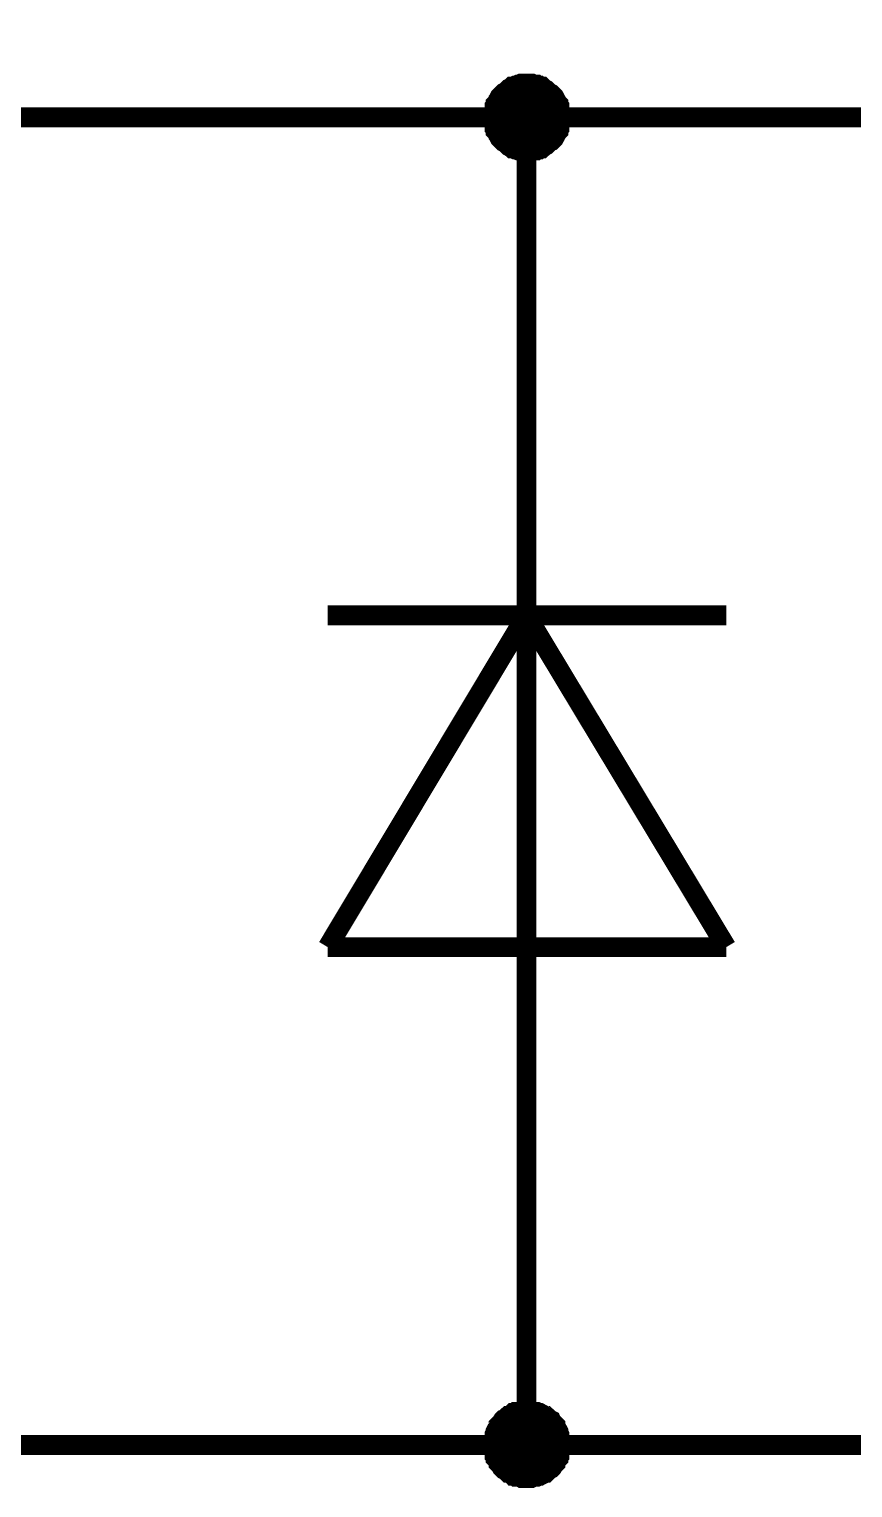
# Model space of a CAD drawing. Extents: x 260 to 1101, y 70 to 664.
# Drawn here: x 444.14 to 456.56, y 178.64 to 200.62 of the extents above; entities that cross this region are included whole.
import ezdxf

# ---------------------------------------------------------------- set-up
doc = ezdxf.new("R2010")
doc.units = 0
doc.header["$MEASUREMENT"] = 0
doc.layers.add('Sheet', color=255, linetype='CONTINUOUS')

msp = doc.modelspace()

# ---------------------------------------------------------------- linework, layer by layer
at = {"layer": 'Sheet'}
for points, const_width in [([(414.157, 211.794), (421.657, 211.794), (421.657, 199.29), (451.642, 199.29), (451.642, 196.789)], 0.3), ([(451.145, 199.29), (451.145, 199.321), (451.145, 199.336), (451.145, 199.367), (451.161, 199.398), (451.161, 199.414), (451.161, 199.445), (451.176, 199.46), (451.176, 199.492), (451.192, 199.507), (451.207, 199.538), (451.223, 199.554), (451.223, 199.569), (451.238, 199.6), (451.254, 199.616), (451.269, 199.631), (451.285, 199.647), (451.301, 199.662), (451.332, 199.678), (451.347, 199.693), (451.363, 199.709), (451.378, 199.725), (451.409, 199.74), (451.425, 199.756), (451.44, 199.756), (451.471, 199.771), (451.487, 199.771), (451.518, 199.787), (451.533, 199.787), (451.564, 199.802), (451.596, 199.802), (451.611, 199.802), (451.642, 199.802)], 0.3), ([(451.145, 199.29), (451.145, 199.321), (451.145, 199.336), (451.145, 199.367), (451.161, 199.398), (451.161, 199.414), (451.161, 199.445), (451.176, 199.46), (451.176, 199.492), (451.192, 199.507), (451.207, 199.538), (451.223, 199.554), (451.223, 199.569), (451.238, 199.6), (451.254, 199.616), (451.269, 199.631), (451.285, 199.647), (451.301, 199.662), (451.332, 199.678), (451.347, 199.693), (451.363, 199.709), (451.378, 199.725), (451.409, 199.74), (451.425, 199.756), (451.44, 199.756), (451.471, 199.771), (451.487, 199.771), (451.518, 199.787), (451.533, 199.787), (451.564, 199.802), (451.596, 199.802), (451.611, 199.802), (451.642, 199.802)], 0.3), ([(451.145, 199.29), (451.145, 199.321), (451.145, 199.336), (451.145, 199.367), (451.161, 199.398), (451.161, 199.414), (451.161, 199.445), (451.176, 199.46), (451.176, 199.492), (451.192, 199.507), (451.207, 199.538), (451.223, 199.554), (451.223, 199.569), (451.238, 199.6), (451.254, 199.616), (451.269, 199.631), (451.285, 199.647), (451.301, 199.662), (451.332, 199.678), (451.347, 199.693), (451.363, 199.709), (451.378, 199.725), (451.409, 199.74), (451.425, 199.756), (451.44, 199.756), (451.471, 199.771), (451.487, 199.771), (451.518, 199.787), (451.533, 199.787), (451.564, 199.802), (451.596, 199.802), (451.611, 199.802), (451.642, 199.802)], 0.3), ([(451.145, 199.29), (451.145, 199.321), (451.145, 199.336), (451.145, 199.367), (451.161, 199.398), (451.161, 199.414), (451.161, 199.445), (451.176, 199.46), (451.176, 199.492), (451.192, 199.507), (451.207, 199.538), (451.223, 199.554), (451.223, 199.569), (451.238, 199.6), (451.254, 199.616), (451.269, 199.631), (451.285, 199.647), (451.301, 199.662), (451.332, 199.678), (451.347, 199.693), (451.363, 199.709), (451.378, 199.725), (451.409, 199.74), (451.425, 199.756), (451.44, 199.756), (451.471, 199.771), (451.487, 199.771), (451.518, 199.787), (451.533, 199.787), (451.564, 199.802), (451.596, 199.802), (451.611, 199.802), (451.642, 199.802)], 0.3), ([(451.145, 199.29), (451.145, 199.321), (451.145, 199.336), (451.145, 199.367), (451.161, 199.398), (451.161, 199.414), (451.161, 199.445), (451.176, 199.46), (451.176, 199.492), (451.192, 199.507), (451.207, 199.538), (451.223, 199.554), (451.223, 199.569), (451.238, 199.6), (451.254, 199.616), (451.269, 199.631), (451.285, 199.647), (451.301, 199.662), (451.332, 199.678), (451.347, 199.693), (451.363, 199.709), (451.378, 199.725), (451.409, 199.74), (451.425, 199.756), (451.44, 199.756), (451.471, 199.771), (451.487, 199.771), (451.518, 199.787), (451.533, 199.787), (451.564, 199.802), (451.596, 199.802), (451.611, 199.802), (451.642, 199.802)], 0.0991), ([(451.145, 199.29), (451.145, 199.321), (451.145, 199.336), (451.145, 199.367), (451.161, 199.398), (451.161, 199.414), (451.161, 199.445), (451.176, 199.46), (451.176, 199.492), (451.192, 199.507), (451.207, 199.538), (451.223, 199.554), (451.223, 199.569), (451.238, 199.6), (451.254, 199.616), (451.269, 199.631), (451.285, 199.647), (451.301, 199.662), (451.332, 199.678), (451.347, 199.693), (451.363, 199.709), (451.378, 199.725), (451.409, 199.74), (451.425, 199.756), (451.44, 199.756), (451.471, 199.771), (451.487, 199.771), (451.518, 199.787), (451.533, 199.787), (451.564, 199.802), (451.596, 199.802), (451.611, 199.802), (451.642, 199.802)], 0.0991), ([(451.145, 199.29), (451.145, 199.321), (451.145, 199.336), (451.145, 199.367), (451.161, 199.398), (451.161, 199.414), (451.161, 199.445), (451.176, 199.46), (451.176, 199.492), (451.192, 199.507), (451.207, 199.538), (451.223, 199.554), (451.223, 199.569), (451.238, 199.6), (451.254, 199.616), (451.269, 199.631), (451.285, 199.647), (451.301, 199.662), (451.332, 199.678), (451.347, 199.693), (451.363, 199.709), (451.378, 199.725), (451.409, 199.74), (451.425, 199.756), (451.44, 199.756), (451.471, 199.771), (451.487, 199.771), (451.518, 199.787), (451.533, 199.787), (451.564, 199.802), (451.596, 199.802), (451.611, 199.802), (451.642, 199.802)], 0.0991), ([(451.145, 199.29), (451.145, 199.321), (451.145, 199.336), (451.145, 199.367), (451.161, 199.398), (451.161, 199.414), (451.161, 199.445), (451.176, 199.46), (451.176, 199.492), (451.192, 199.507), (451.207, 199.538), (451.223, 199.554), (451.223, 199.569), (451.238, 199.6), (451.254, 199.616), (451.269, 199.631), (451.285, 199.647), (451.301, 199.662), (451.332, 199.678), (451.347, 199.693), (451.363, 199.709), (451.378, 199.725), (451.409, 199.74), (451.425, 199.756), (451.44, 199.756), (451.471, 199.771), (451.487, 199.771), (451.518, 199.787), (451.533, 199.787), (451.564, 199.802), (451.596, 199.802), (451.611, 199.802), (451.642, 199.802)], 0.0991), ([(451.642, 199.802), (451.642, 199.802)], 0.3), ([(451.642, 199.802), (451.673, 199.802), (451.704, 199.802), (451.72, 199.802), (451.751, 199.787), (451.782, 199.787), (451.797, 199.771), (451.828, 199.771), (451.844, 199.756), (451.875, 199.756), (451.891, 199.74), (451.906, 199.725), (451.937, 199.709), (451.953, 199.693), (451.968, 199.678), (451.984, 199.662), (452.015, 199.647), (452.03, 199.631), (452.046, 199.616), (452.061, 199.6), (452.077, 199.569), (452.077, 199.554), (452.092, 199.538), (452.108, 199.507), (452.124, 199.492), (452.124, 199.46), (452.139, 199.445), (452.139, 199.414), (452.139, 199.398), (452.155, 199.367), (452.155, 199.336), (452.155, 199.321), (452.155, 199.29)], 0.3), ([(451.642, 199.802), (451.642, 199.802)], 0.3), ([(451.642, 199.802), (451.673, 199.802), (451.704, 199.802), (451.72, 199.802), (451.751, 199.787), (451.782, 199.787), (451.797, 199.771), (451.828, 199.771), (451.844, 199.756), (451.875, 199.756), (451.891, 199.74), (451.906, 199.725), (451.937, 199.709), (451.953, 199.693), (451.968, 199.678), (451.984, 199.662), (452.015, 199.647), (452.03, 199.631), (452.046, 199.616), (452.061, 199.6), (452.077, 199.569), (452.077, 199.554), (452.092, 199.538), (452.108, 199.507), (452.124, 199.492), (452.124, 199.46), (452.139, 199.445), (452.139, 199.414), (452.139, 199.398), (452.155, 199.367), (452.155, 199.336), (452.155, 199.321), (452.155, 199.29)], 0.3), ([(451.642, 199.802), (451.642, 199.802)], 0.3), ([(451.642, 199.802), (451.673, 199.802), (451.704, 199.802), (451.72, 199.802), (451.751, 199.787), (451.782, 199.787), (451.797, 199.771), (451.828, 199.771), (451.844, 199.756), (451.875, 199.756), (451.891, 199.74), (451.906, 199.725), (451.937, 199.709), (451.953, 199.693), (451.968, 199.678), (451.984, 199.662), (452.015, 199.647), (452.03, 199.631), (452.046, 199.616), (452.061, 199.6), (452.077, 199.569), (452.077, 199.554), (452.092, 199.538), (452.108, 199.507), (452.124, 199.492), (452.124, 199.46), (452.139, 199.445), (452.139, 199.414), (452.139, 199.398), (452.155, 199.367), (452.155, 199.336), (452.155, 199.321), (452.155, 199.29)], 0.3), ([(451.642, 199.802), (451.642, 199.802)], 0.3), ([(451.642, 199.802), (451.673, 199.802), (451.704, 199.802), (451.72, 199.802), (451.751, 199.787), (451.782, 199.787), (451.797, 199.771), (451.828, 199.771), (451.844, 199.756), (451.875, 199.756), (451.891, 199.74), (451.906, 199.725), (451.937, 199.709), (451.953, 199.693), (451.968, 199.678), (451.984, 199.662), (452.015, 199.647), (452.03, 199.631), (452.046, 199.616), (452.061, 199.6), (452.077, 199.569), (452.077, 199.554), (452.092, 199.538), (452.108, 199.507), (452.124, 199.492), (452.124, 199.46), (452.139, 199.445), (452.139, 199.414), (452.139, 199.398), (452.155, 199.367), (452.155, 199.336), (452.155, 199.321), (452.155, 199.29)], 0.3), ([(451.642, 199.802), (451.642, 199.802)], 0.0991), ([(451.642, 199.802), (451.673, 199.802), (451.704, 199.802), (451.72, 199.802), (451.751, 199.787), (451.782, 199.787), (451.797, 199.771), (451.828, 199.771), (451.844, 199.756), (451.875, 199.756), (451.891, 199.74), (451.906, 199.725), (451.937, 199.709), (451.953, 199.693), (451.968, 199.678), (451.984, 199.662), (452.015, 199.647), (452.03, 199.631), (452.046, 199.616), (452.061, 199.6), (452.077, 199.569), (452.077, 199.554), (452.092, 199.538), (452.108, 199.507), (452.124, 199.492), (452.124, 199.46), (452.139, 199.445), (452.139, 199.414), (452.139, 199.398), (452.155, 199.367), (452.155, 199.336), (452.155, 199.321), (452.155, 199.29)], 0.0991), ([(451.642, 199.802), (451.642, 199.802)], 0.0991), ([(451.642, 199.802), (451.673, 199.802), (451.704, 199.802), (451.72, 199.802), (451.751, 199.787), (451.782, 199.787), (451.797, 199.771), (451.828, 199.771), (451.844, 199.756), (451.875, 199.756), (451.891, 199.74), (451.906, 199.725), (451.937, 199.709), (451.953, 199.693), (451.968, 199.678), (451.984, 199.662), (452.015, 199.647), (452.03, 199.631), (452.046, 199.616), (452.061, 199.6), (452.077, 199.569), (452.077, 199.554), (452.092, 199.538), (452.108, 199.507), (452.124, 199.492), (452.124, 199.46), (452.139, 199.445), (452.139, 199.414), (452.139, 199.398), (452.155, 199.367), (452.155, 199.336), (452.155, 199.321), (452.155, 199.29)], 0.0991), ([(451.642, 199.802), (451.642, 199.802)], 0.0991), ([(451.642, 199.802), (451.673, 199.802), (451.704, 199.802), (451.72, 199.802), (451.751, 199.787), (451.782, 199.787), (451.797, 199.771), (451.828, 199.771), (451.844, 199.756), (451.875, 199.756), (451.891, 199.74), (451.906, 199.725), (451.937, 199.709), (451.953, 199.693), (451.968, 199.678), (451.984, 199.662), (452.015, 199.647), (452.03, 199.631), (452.046, 199.616), (452.061, 199.6), (452.077, 199.569), (452.077, 199.554), (452.092, 199.538), (452.108, 199.507), (452.124, 199.492), (452.124, 199.46), (452.139, 199.445), (452.139, 199.414), (452.139, 199.398), (452.155, 199.367), (452.155, 199.336), (452.155, 199.321), (452.155, 199.29)], 0.0991), ([(451.642, 199.802), (451.642, 199.802)], 0.0991), ([(451.642, 199.802), (451.673, 199.802), (451.704, 199.802), (451.72, 199.802), (451.751, 199.787), (451.782, 199.787), (451.797, 199.771), (451.828, 199.771), (451.844, 199.756), (451.875, 199.756), (451.891, 199.74), (451.906, 199.725), (451.937, 199.709), (451.953, 199.693), (451.968, 199.678), (451.984, 199.662), (452.015, 199.647), (452.03, 199.631), (452.046, 199.616), (452.061, 199.6), (452.077, 199.569), (452.077, 199.554), (452.092, 199.538), (452.108, 199.507), (452.124, 199.492), (452.124, 199.46), (452.139, 199.445), (452.139, 199.414), (452.139, 199.398), (452.155, 199.367), (452.155, 199.336), (452.155, 199.321), (452.155, 199.29)], 0.0991), ([(451.642, 198.777), (451.611, 198.777), (451.596, 198.777), (451.564, 198.777), (451.533, 198.793), (451.518, 198.793), (451.487, 198.808), (451.471, 198.808), (451.44, 198.824), (451.425, 198.824), (451.409, 198.839), (451.378, 198.855), (451.363, 198.87), (451.347, 198.886), (451.332, 198.901), (451.301, 198.917), (451.285, 198.932), (451.269, 198.948), (451.254, 198.963), (451.238, 198.979), (451.223, 199.01), (451.223, 199.026), (451.207, 199.041), (451.192, 199.072), (451.176, 199.088), (451.176, 199.119), (451.161, 199.134), (451.161, 199.165), (451.161, 199.181), (451.145, 199.212), (451.145, 199.243), (451.145, 199.259), (451.145, 199.29)], 0.3), ([(451.145, 199.29), (451.145, 199.29)], 0.3), ([(451.642, 198.777), (451.611, 198.777), (451.596, 198.777), (451.564, 198.777), (451.533, 198.793), (451.518, 198.793), (451.487, 198.808), (451.471, 198.808), (451.44, 198.824), (451.425, 198.824), (451.409, 198.839), (451.378, 198.855), (451.363, 198.87), (451.347, 198.886), (451.332, 198.901), (451.301, 198.917), (451.285, 198.932), (451.269, 198.948), (451.254, 198.963), (451.238, 198.979), (451.223, 199.01), (451.223, 199.026), (451.207, 199.041), (451.192, 199.072), (451.176, 199.088), (451.176, 199.119), (451.161, 199.134), (451.161, 199.165), (451.161, 199.181), (451.145, 199.212), (451.145, 199.243), (451.145, 199.259), (451.145, 199.29)], 0.3), ([(451.145, 199.29), (451.145, 199.29)], 0.3), ([(451.642, 198.777), (451.611, 198.777), (451.596, 198.777), (451.564, 198.777), (451.533, 198.793), (451.518, 198.793), (451.487, 198.808), (451.471, 198.808), (451.44, 198.824), (451.425, 198.824), (451.409, 198.839), (451.378, 198.855), (451.363, 198.87), (451.347, 198.886), (451.332, 198.901), (451.301, 198.917), (451.285, 198.932), (451.269, 198.948), (451.254, 198.963), (451.238, 198.979), (451.223, 199.01), (451.223, 199.026), (451.207, 199.041), (451.192, 199.072), (451.176, 199.088), (451.176, 199.119), (451.161, 199.134), (451.161, 199.165), (451.161, 199.181), (451.145, 199.212), (451.145, 199.243), (451.145, 199.259), (451.145, 199.29)], 0.3), ([(451.145, 199.29), (451.145, 199.29)], 0.3), ([(451.642, 198.777), (451.611, 198.777), (451.596, 198.777), (451.564, 198.777), (451.533, 198.793), (451.518, 198.793), (451.487, 198.808), (451.471, 198.808), (451.44, 198.824), (451.425, 198.824), (451.409, 198.839), (451.378, 198.855), (451.363, 198.87), (451.347, 198.886), (451.332, 198.901), (451.301, 198.917), (451.285, 198.932), (451.269, 198.948), (451.254, 198.963), (451.238, 198.979), (451.223, 199.01), (451.223, 199.026), (451.207, 199.041), (451.192, 199.072), (451.176, 199.088), (451.176, 199.119), (451.161, 199.134), (451.161, 199.165), (451.161, 199.181), (451.145, 199.212), (451.145, 199.243), (451.145, 199.259), (451.145, 199.29)], 0.3), ([(451.145, 199.29), (451.145, 199.29)], 0.3), ([(452.155, 199.29), (452.155, 199.259), (452.155, 199.243), (452.155, 199.212), (452.139, 199.181), (452.139, 199.165), (452.139, 199.134), (452.124, 199.119), (452.124, 199.088), (452.108, 199.072), (452.092, 199.041), (452.077, 199.026), (452.077, 199.01), (452.061, 198.979), (452.046, 198.963), (452.03, 198.948), (452.015, 198.932), (451.984, 198.917), (451.968, 198.901), (451.953, 198.886), (451.937, 198.87), (451.906, 198.855), (451.891, 198.839), (451.875, 198.824), (451.844, 198.824), (451.828, 198.808), (451.797, 198.808), (451.782, 198.793), (451.751, 198.793), (451.72, 198.777), (451.704, 198.777), (451.673, 198.777), (451.642, 198.777)], 0.3), ([(451.642, 199.29), (484.142, 199.29), (484.142, 191.787)], 0.3), ([(452.155, 199.29), (452.155, 199.259), (452.155, 199.243), (452.155, 199.212), (452.139, 199.181), (452.139, 199.165), (452.139, 199.134), (452.124, 199.119), (452.124, 199.088), (452.108, 199.072), (452.092, 199.041), (452.077, 199.026), (452.077, 199.01), (452.061, 198.979), (452.046, 198.963), (452.03, 198.948), (452.015, 198.932), (451.984, 198.917), (451.968, 198.901), (451.953, 198.886), (451.937, 198.87), (451.906, 198.855), (451.891, 198.839), (451.875, 198.824), (451.844, 198.824), (451.828, 198.808), (451.797, 198.808), (451.782, 198.793), (451.751, 198.793), (451.72, 198.777), (451.704, 198.777), (451.673, 198.777), (451.642, 198.777)], 0.3), ([(452.155, 199.29), (452.155, 199.259), (452.155, 199.243), (452.155, 199.212), (452.139, 199.181), (452.139, 199.165), (452.139, 199.134), (452.124, 199.119), (452.124, 199.088), (452.108, 199.072), (452.092, 199.041), (452.077, 199.026), (452.077, 199.01), (452.061, 198.979), (452.046, 198.963), (452.03, 198.948), (452.015, 198.932), (451.984, 198.917), (451.968, 198.901), (451.953, 198.886), (451.937, 198.87), (451.906, 198.855), (451.891, 198.839), (451.875, 198.824), (451.844, 198.824), (451.828, 198.808), (451.797, 198.808), (451.782, 198.793), (451.751, 198.793), (451.72, 198.777), (451.704, 198.777), (451.673, 198.777), (451.642, 198.777)], 0.3), ([(452.155, 199.29), (452.155, 199.259), (452.155, 199.243), (452.155, 199.212), (452.139, 199.181), (452.139, 199.165), (452.139, 199.134), (452.124, 199.119), (452.124, 199.088), (452.108, 199.072), (452.092, 199.041), (452.077, 199.026), (452.077, 199.01), (452.061, 198.979), (452.046, 198.963), (452.03, 198.948), (452.015, 198.932), (451.984, 198.917), (451.968, 198.901), (451.953, 198.886), (451.937, 198.87), (451.906, 198.855), (451.891, 198.839), (451.875, 198.824), (451.844, 198.824), (451.828, 198.808), (451.797, 198.808), (451.782, 198.793), (451.751, 198.793), (451.72, 198.777), (451.704, 198.777), (451.673, 198.777), (451.642, 198.777)], 0.3), ([(452.155, 199.29), (452.155, 199.29), (452.155, 199.29), (452.155, 199.29), (452.155, 199.29), (452.155, 199.29), (452.155, 199.29), (452.155, 199.29), (452.155, 199.29), (452.155, 199.29), (452.155, 199.29), (452.155, 199.29), (452.155, 199.29), (452.155, 199.29), (452.155, 199.29), (452.155, 199.29), (452.155, 199.29), (452.155, 199.29), (452.155, 199.29), (452.155, 199.29), (452.155, 199.29), (452.155, 199.29), (452.155, 199.29), (452.155, 199.29), (452.155, 199.29), (452.155, 199.29), (452.155, 199.29), (452.155, 199.29), (452.155, 199.29), (452.155, 199.29), (452.155, 199.29), (452.155, 199.29), (452.155, 199.29)], 0.3), ([(452.155, 199.29), (452.155, 199.29)], 0.3), ([(452.155, 199.29), (452.155, 199.29), (452.155, 199.29), (452.155, 199.29), (452.155, 199.29), (452.155, 199.29), (452.155, 199.29), (452.155, 199.29), (452.155, 199.29), (452.155, 199.29), (452.155, 199.29), (452.155, 199.29), (452.155, 199.29), (452.155, 199.29), (452.155, 199.29), (452.155, 199.29), (452.155, 199.29), (452.155, 199.29), (452.155, 199.29), (452.155, 199.29), (452.155, 199.29), (452.155, 199.29), (452.155, 199.29), (452.155, 199.29), (452.155, 199.29), (452.155, 199.29), (452.155, 199.29), (452.155, 199.29), (452.155, 199.29), (452.155, 199.29), (452.155, 199.29), (452.155, 199.29), (452.155, 199.29)], 0.3), ([(452.155, 199.29), (452.155, 199.29)], 0.3), ([(452.155, 199.29), (452.155, 199.29), (452.155, 199.29), (452.155, 199.29), (452.155, 199.29), (452.155, 199.29), (452.155, 199.29), (452.155, 199.29), (452.155, 199.29), (452.155, 199.29), (452.155, 199.29), (452.155, 199.29), (452.155, 199.29), (452.155, 199.29), (452.155, 199.29), (452.155, 199.29), (452.155, 199.29), (452.155, 199.29), (452.155, 199.29), (452.155, 199.29), (452.155, 199.29), (452.155, 199.29), (452.155, 199.29), (452.155, 199.29), (452.155, 199.29), (452.155, 199.29), (452.155, 199.29), (452.155, 199.29), (452.155, 199.29), (452.155, 199.29), (452.155, 199.29), (452.155, 199.29), (452.155, 199.29)], 0.3), ([(452.155, 199.29), (452.155, 199.29)], 0.3), ([(452.155, 199.29), (452.155, 199.29), (452.155, 199.29), (452.155, 199.29), (452.155, 199.29), (452.155, 199.29), (452.155, 199.29), (452.155, 199.29), (452.155, 199.29), (452.155, 199.29), (452.155, 199.29), (452.155, 199.29), (452.155, 199.29), (452.155, 199.29), (452.155, 199.29), (452.155, 199.29), (452.155, 199.29), (452.155, 199.29), (452.155, 199.29), (452.155, 199.29), (452.155, 199.29), (452.155, 199.29), (452.155, 199.29), (452.155, 199.29), (452.155, 199.29), (452.155, 199.29), (452.155, 199.29), (452.155, 199.29), (452.155, 199.29), (452.155, 199.29), (452.155, 199.29), (452.155, 199.29), (452.155, 199.29)], 0.3), ([(452.155, 199.29), (452.155, 199.29)], 0.3), ([(451.642, 198.777), (451.611, 198.777), (451.596, 198.777), (451.564, 198.777), (451.533, 198.793), (451.518, 198.793), (451.487, 198.808), (451.471, 198.808), (451.44, 198.824), (451.425, 198.824), (451.409, 198.839), (451.378, 198.855), (451.363, 198.87), (451.347, 198.886), (451.332, 198.901), (451.301, 198.917), (451.285, 198.932), (451.269, 198.948), (451.254, 198.963), (451.238, 198.979), (451.223, 199.01), (451.223, 199.026), (451.207, 199.041), (451.192, 199.072), (451.176, 199.088), (451.176, 199.119), (451.161, 199.134), (451.161, 199.165), (451.161, 199.181), (451.145, 199.212), (451.145, 199.243), (451.145, 199.259), (451.145, 199.29)], 0.0991), ([(451.145, 199.29), (451.145, 199.29)], 0.0991), ([(451.642, 198.777), (451.611, 198.777), (451.596, 198.777), (451.564, 198.777), (451.533, 198.793), (451.518, 198.793), (451.487, 198.808), (451.471, 198.808), (451.44, 198.824), (451.425, 198.824), (451.409, 198.839), (451.378, 198.855), (451.363, 198.87), (451.347, 198.886), (451.332, 198.901), (451.301, 198.917), (451.285, 198.932), (451.269, 198.948), (451.254, 198.963), (451.238, 198.979), (451.223, 199.01), (451.223, 199.026), (451.207, 199.041), (451.192, 199.072), (451.176, 199.088), (451.176, 199.119), (451.161, 199.134), (451.161, 199.165), (451.161, 199.181), (451.145, 199.212), (451.145, 199.243), (451.145, 199.259), (451.145, 199.29)], 0.0991), ([(451.145, 199.29), (451.145, 199.29)], 0.0991), ([(451.642, 198.777), (451.611, 198.777), (451.596, 198.777), (451.564, 198.777), (451.533, 198.793), (451.518, 198.793), (451.487, 198.808), (451.471, 198.808), (451.44, 198.824), (451.425, 198.824), (451.409, 198.839), (451.378, 198.855), (451.363, 198.87), (451.347, 198.886), (451.332, 198.901), (451.301, 198.917), (451.285, 198.932), (451.269, 198.948), (451.254, 198.963), (451.238, 198.979), (451.223, 199.01), (451.223, 199.026), (451.207, 199.041), (451.192, 199.072), (451.176, 199.088), (451.176, 199.119), (451.161, 199.134), (451.161, 199.165), (451.161, 199.181), (451.145, 199.212), (451.145, 199.243), (451.145, 199.259), (451.145, 199.29)], 0.0991), ([(451.145, 199.29), (451.145, 199.29)], 0.0991), ([(451.642, 198.777), (451.611, 198.777), (451.596, 198.777), (451.564, 198.777), (451.533, 198.793), (451.518, 198.793), (451.487, 198.808), (451.471, 198.808), (451.44, 198.824), (451.425, 198.824), (451.409, 198.839), (451.378, 198.855), (451.363, 198.87), (451.347, 198.886), (451.332, 198.901), (451.301, 198.917), (451.285, 198.932), (451.269, 198.948), (451.254, 198.963), (451.238, 198.979), (451.223, 199.01), (451.223, 199.026), (451.207, 199.041), (451.192, 199.072), (451.176, 199.088), (451.176, 199.119), (451.161, 199.134), (451.161, 199.165), (451.161, 199.181), (451.145, 199.212), (451.145, 199.243), (451.145, 199.259), (451.145, 199.29)], 0.0991), ([(451.145, 199.29), (451.145, 199.29)], 0.0991), ([(452.155, 199.29), (452.155, 199.259), (452.155, 199.243), (452.155, 199.212), (452.139, 199.181), (452.139, 199.165), (452.139, 199.134), (452.124, 199.119), (452.124, 199.088), (452.108, 199.072), (452.092, 199.041), (452.077, 199.026), (452.077, 199.01), (452.061, 198.979), (452.046, 198.963), (452.03, 198.948), (452.015, 198.932), (451.984, 198.917), (451.968, 198.901), (451.953, 198.886), (451.937, 198.87), (451.906, 198.855), (451.891, 198.839), (451.875, 198.824), (451.844, 198.824), (451.828, 198.808), (451.797, 198.808), (451.782, 198.793), (451.751, 198.793), (451.72, 198.777), (451.704, 198.777), (451.673, 198.777), (451.642, 198.777)], 0.0991), ([(452.155, 199.29), (452.155, 199.259), (452.155, 199.243), (452.155, 199.212), (452.139, 199.181), (452.139, 199.165), (452.139, 199.134), (452.124, 199.119), (452.124, 199.088), (452.108, 199.072), (452.092, 199.041), (452.077, 199.026), (452.077, 199.01), (452.061, 198.979), (452.046, 198.963), (452.03, 198.948), (452.015, 198.932), (451.984, 198.917), (451.968, 198.901), (451.953, 198.886), (451.937, 198.87), (451.906, 198.855), (451.891, 198.839), (451.875, 198.824), (451.844, 198.824), (451.828, 198.808), (451.797, 198.808), (451.782, 198.793), (451.751, 198.793), (451.72, 198.777), (451.704, 198.777), (451.673, 198.777), (451.642, 198.777)], 0.0991), ([(452.155, 199.29), (452.155, 199.259), (452.155, 199.243), (452.155, 199.212), (452.139, 199.181), (452.139, 199.165), (452.139, 199.134), (452.124, 199.119), (452.124, 199.088), (452.108, 199.072), (452.092, 199.041), (452.077, 199.026), (452.077, 199.01), (452.061, 198.979), (452.046, 198.963), (452.03, 198.948), (452.015, 198.932), (451.984, 198.917), (451.968, 198.901), (451.953, 198.886), (451.937, 198.87), (451.906, 198.855), (451.891, 198.839), (451.875, 198.824), (451.844, 198.824), (451.828, 198.808), (451.797, 198.808), (451.782, 198.793), (451.751, 198.793), (451.72, 198.777), (451.704, 198.777), (451.673, 198.777), (451.642, 198.777)], 0.0991), ([(452.155, 199.29), (452.155, 199.259), (452.155, 199.243), (452.155, 199.212), (452.139, 199.181), (452.139, 199.165), (452.139, 199.134), (452.124, 199.119), (452.124, 199.088), (452.108, 199.072), (452.092, 199.041), (452.077, 199.026), (452.077, 199.01), (452.061, 198.979), (452.046, 198.963), (452.03, 198.948), (452.015, 198.932), (451.984, 198.917), (451.968, 198.901), (451.953, 198.886), (451.937, 198.87), (451.906, 198.855), (451.891, 198.839), (451.875, 198.824), (451.844, 198.824), (451.828, 198.808), (451.797, 198.808), (451.782, 198.793), (451.751, 198.793), (451.72, 198.777), (451.704, 198.777), (451.673, 198.777), (451.642, 198.777)], 0.0991), ([(452.155, 199.29), (452.155, 199.29), (452.155, 199.29), (452.155, 199.29), (452.155, 199.29), (452.155, 199.29), (452.155, 199.29), (452.155, 199.29), (452.155, 199.29), (452.155, 199.29), (452.155, 199.29), (452.155, 199.29), (452.155, 199.29), (452.155, 199.29), (452.155, 199.29), (452.155, 199.29), (452.155, 199.29), (452.155, 199.29), (452.155, 199.29), (452.155, 199.29), (452.155, 199.29), (452.155, 199.29), (452.155, 199.29), (452.155, 199.29), (452.155, 199.29), (452.155, 199.29), (452.155, 199.29), (452.155, 199.29), (452.155, 199.29), (452.155, 199.29), (452.155, 199.29), (452.155, 199.29), (452.155, 199.29)], 0.0991), ([(452.155, 199.29), (452.155, 199.29)], 0.0991), ([(452.155, 199.29), (452.155, 199.29), (452.155, 199.29), (452.155, 199.29), (452.155, 199.29), (452.155, 199.29), (452.155, 199.29), (452.155, 199.29), (452.155, 199.29), (452.155, 199.29), (452.155, 199.29), (452.155, 199.29), (452.155, 199.29), (452.155, 199.29), (452.155, 199.29), (452.155, 199.29), (452.155, 199.29), (452.155, 199.29), (452.155, 199.29), (452.155, 199.29), (452.155, 199.29), (452.155, 199.29), (452.155, 199.29), (452.155, 199.29), (452.155, 199.29), (452.155, 199.29), (452.155, 199.29), (452.155, 199.29), (452.155, 199.29), (452.155, 199.29), (452.155, 199.29), (452.155, 199.29), (452.155, 199.29)], 0.0991), ([(452.155, 199.29), (452.155, 199.29)], 0.0991), ([(452.155, 199.29), (452.155, 199.29), (452.155, 199.29), (452.155, 199.29), (452.155, 199.29), (452.155, 199.29), (452.155, 199.29), (452.155, 199.29), (452.155, 199.29), (452.155, 199.29), (452.155, 199.29), (452.155, 199.29), (452.155, 199.29), (452.155, 199.29), (452.155, 199.29), (452.155, 199.29), (452.155, 199.29), (452.155, 199.29), (452.155, 199.29), (452.155, 199.29), (452.155, 199.29), (452.155, 199.29), (452.155, 199.29), (452.155, 199.29), (452.155, 199.29), (452.155, 199.29), (452.155, 199.29), (452.155, 199.29), (452.155, 199.29), (452.155, 199.29), (452.155, 199.29), (452.155, 199.29), (452.155, 199.29)], 0.0991), ([(452.155, 199.29), (452.155, 199.29)], 0.0991), ([(452.155, 199.29), (452.155, 199.29), (452.155, 199.29), (452.155, 199.29), (452.155, 199.29), (452.155, 199.29), (452.155, 199.29), (452.155, 199.29), (452.155, 199.29), (452.155, 199.29), (452.155, 199.29), (452.155, 199.29), (452.155, 199.29), (452.155, 199.29), (452.155, 199.29), (452.155, 199.29), (452.155, 199.29), (452.155, 199.29), (452.155, 199.29), (452.155, 199.29), (452.155, 199.29), (452.155, 199.29), (452.155, 199.29), (452.155, 199.29), (452.155, 199.29), (452.155, 199.29), (452.155, 199.29), (452.155, 199.29), (452.155, 199.29), (452.155, 199.29), (452.155, 199.29), (452.155, 199.29), (452.155, 199.29)], 0.0991), ([(452.155, 199.29), (452.155, 199.29)], 0.0991), ([(451.642, 194.288), (451.642, 196.789)], 0.3), ([(451.642, 184.284), (451.642, 194.288)], 0.3), ([(451.642, 191.787), (448.645, 186.785)], 0.3), ([(448.645, 191.787), (454.655, 191.787)], 0.3), ([(454.655, 186.785), (451.642, 191.787)], 0.3), ([(448.645, 186.785), (454.655, 186.785)], 0.3), ([(451.642, 184.284), (451.642, 181.783)], 0.3), ([(451.642, 179.282), (484.142, 179.282), (484.142, 184.284)], 0.3), ([(434.158, 179.282), (451.642, 179.282), (451.642, 181.783)], 0.3), ([(451.145, 179.282), (451.145, 179.314), (451.145, 179.345), (451.145, 179.36), (451.161, 179.391), (451.161, 179.422), (451.161, 179.438), (451.176, 179.469), (451.176, 179.484), (451.192, 179.515), (451.207, 179.531), (451.223, 179.547), (451.223, 179.578), (451.238, 179.593), (451.254, 179.609), (451.269, 179.624), (451.285, 179.655), (451.301, 179.671), (451.332, 179.686), (451.347, 179.702), (451.363, 179.717), (451.378, 179.717), (451.409, 179.733), (451.425, 179.748), (451.44, 179.764), (451.471, 179.764), (451.487, 179.78), (451.518, 179.78), (451.533, 179.78), (451.564, 179.795), (451.596, 179.795), (451.611, 179.795), (451.642, 179.795)], 0.3), ([(451.145, 179.282), (451.145, 179.314), (451.145, 179.345), (451.145, 179.36), (451.161, 179.391), (451.161, 179.422), (451.161, 179.438), (451.176, 179.469), (451.176, 179.484), (451.192, 179.515), (451.207, 179.531), (451.223, 179.547), (451.223, 179.578), (451.238, 179.593), (451.254, 179.609), (451.269, 179.624), (451.285, 179.655), (451.301, 179.671), (451.332, 179.686), (451.347, 179.702), (451.363, 179.717), (451.378, 179.717), (451.409, 179.733), (451.425, 179.748), (451.44, 179.764), (451.471, 179.764), (451.487, 179.78), (451.518, 179.78), (451.533, 179.78), (451.564, 179.795), (451.596, 179.795), (451.611, 179.795), (451.642, 179.795)], 0.3), ([(451.145, 179.282), (451.145, 179.314), (451.145, 179.345), (451.145, 179.36), (451.161, 179.391), (451.161, 179.422), (451.161, 179.438), (451.176, 179.469), (451.176, 179.484), (451.192, 179.515), (451.207, 179.531), (451.223, 179.547), (451.223, 179.578), (451.238, 179.593), (451.254, 179.609), (451.269, 179.624), (451.285, 179.655), (451.301, 179.671), (451.332, 179.686), (451.347, 179.702), (451.363, 179.717), (451.378, 179.717), (451.409, 179.733), (451.425, 179.748), (451.44, 179.764), (451.471, 179.764), (451.487, 179.78), (451.518, 179.78), (451.533, 179.78), (451.564, 179.795), (451.596, 179.795), (451.611, 179.795), (451.642, 179.795)], 0.3), ([(451.145, 179.282), (451.145, 179.314), (451.145, 179.345), (451.145, 179.36), (451.161, 179.391), (451.161, 179.422), (451.161, 179.438), (451.176, 179.469), (451.176, 179.484), (451.192, 179.515), (451.207, 179.531), (451.223, 179.547), (451.223, 179.578), (451.238, 179.593), (451.254, 179.609), (451.269, 179.624), (451.285, 179.655), (451.301, 179.671), (451.332, 179.686), (451.347, 179.702), (451.363, 179.717), (451.378, 179.717), (451.409, 179.733), (451.425, 179.748), (451.44, 179.764), (451.471, 179.764), (451.487, 179.78), (451.518, 179.78), (451.533, 179.78), (451.564, 179.795), (451.596, 179.795), (451.611, 179.795), (451.642, 179.795)], 0.3), ([(451.145, 179.282), (451.145, 179.314), (451.145, 179.345), (451.145, 179.36), (451.161, 179.391), (451.161, 179.422), (451.161, 179.438), (451.176, 179.469), (451.176, 179.484), (451.192, 179.515), (451.207, 179.531), (451.223, 179.547), (451.223, 179.578), (451.238, 179.593), (451.254, 179.609), (451.269, 179.624), (451.285, 179.655), (451.301, 179.671), (451.332, 179.686), (451.347, 179.702), (451.363, 179.717), (451.378, 179.717), (451.409, 179.733), (451.425, 179.748), (451.44, 179.764), (451.471, 179.764), (451.487, 179.78), (451.518, 179.78), (451.533, 179.78), (451.564, 179.795), (451.596, 179.795), (451.611, 179.795), (451.642, 179.795)], 0.0991), ([(451.145, 179.282), (451.145, 179.314), (451.145, 179.345), (451.145, 179.36), (451.161, 179.391), (451.161, 179.422), (451.161, 179.438), (451.176, 179.469), (451.176, 179.484), (451.192, 179.515), (451.207, 179.531), (451.223, 179.547), (451.223, 179.578), (451.238, 179.593), (451.254, 179.609), (451.269, 179.624), (451.285, 179.655), (451.301, 179.671), (451.332, 179.686), (451.347, 179.702), (451.363, 179.717), (451.378, 179.717), (451.409, 179.733), (451.425, 179.748), (451.44, 179.764), (451.471, 179.764), (451.487, 179.78), (451.518, 179.78), (451.533, 179.78), (451.564, 179.795), (451.596, 179.795), (451.611, 179.795), (451.642, 179.795)], 0.0991), ([(451.145, 179.282), (451.145, 179.314), (451.145, 179.345), (451.145, 179.36), (451.161, 179.391), (451.161, 179.422), (451.161, 179.438), (451.176, 179.469), (451.176, 179.484), (451.192, 179.515), (451.207, 179.531), (451.223, 179.547), (451.223, 179.578), (451.238, 179.593), (451.254, 179.609), (451.269, 179.624), (451.285, 179.655), (451.301, 179.671), (451.332, 179.686), (451.347, 179.702), (451.363, 179.717), (451.378, 179.717), (451.409, 179.733), (451.425, 179.748), (451.44, 179.764), (451.471, 179.764), (451.487, 179.78), (451.518, 179.78), (451.533, 179.78), (451.564, 179.795), (451.596, 179.795), (451.611, 179.795), (451.642, 179.795)], 0.0991), ([(451.145, 179.282), (451.145, 179.314), (451.145, 179.345), (451.145, 179.36), (451.161, 179.391), (451.161, 179.422), (451.161, 179.438), (451.176, 179.469), (451.176, 179.484), (451.192, 179.515), (451.207, 179.531), (451.223, 179.547), (451.223, 179.578), (451.238, 179.593), (451.254, 179.609), (451.269, 179.624), (451.285, 179.655), (451.301, 179.671), (451.332, 179.686), (451.347, 179.702), (451.363, 179.717), (451.378, 179.717), (451.409, 179.733), (451.425, 179.748), (451.44, 179.764), (451.471, 179.764), (451.487, 179.78), (451.518, 179.78), (451.533, 179.78), (451.564, 179.795), (451.596, 179.795), (451.611, 179.795), (451.642, 179.795)], 0.0991), ([(451.642, 179.795), (451.642, 179.795)], 0.3), ([(451.642, 179.795), (451.673, 179.795), (451.704, 179.795), (451.72, 179.795), (451.751, 179.78), (451.782, 179.78), (451.797, 179.78), (451.828, 179.764), (451.844, 179.764), (451.875, 179.748), (451.891, 179.733), (451.906, 179.717), (451.937, 179.717), (451.953, 179.702), (451.968, 179.686), (451.984, 179.671), (452.015, 179.655), (452.03, 179.624), (452.046, 179.609), (452.061, 179.593), (452.077, 179.578), (452.077, 179.547), (452.092, 179.531), (452.108, 179.515), (452.124, 179.484), (452.124, 179.469), (452.139, 179.438), (452.139, 179.422), (452.139, 179.391), (452.155, 179.36), (452.155, 179.345), (452.155, 179.314), (452.155, 179.282)], 0.3), ([(451.642, 179.795), (451.642, 179.795)], 0.3), ([(451.642, 179.795), (451.673, 179.795), (451.704, 179.795), (451.72, 179.795), (451.751, 179.78), (451.782, 179.78), (451.797, 179.78), (451.828, 179.764), (451.844, 179.764), (451.875, 179.748), (451.891, 179.733), (451.906, 179.717), (451.937, 179.717), (451.953, 179.702), (451.968, 179.686), (451.984, 179.671), (452.015, 179.655), (452.03, 179.624), (452.046, 179.609), (452.061, 179.593), (452.077, 179.578), (452.077, 179.547), (452.092, 179.531), (452.108, 179.515), (452.124, 179.484), (452.124, 179.469), (452.139, 179.438), (452.139, 179.422), (452.139, 179.391), (452.155, 179.36), (452.155, 179.345), (452.155, 179.314), (452.155, 179.282)], 0.3), ([(451.642, 179.795), (451.642, 179.795)], 0.3), ([(451.642, 179.795), (451.673, 179.795), (451.704, 179.795), (451.72, 179.795), (451.751, 179.78), (451.782, 179.78), (451.797, 179.78), (451.828, 179.764), (451.844, 179.764), (451.875, 179.748), (451.891, 179.733), (451.906, 179.717), (451.937, 179.717), (451.953, 179.702), (451.968, 179.686), (451.984, 179.671), (452.015, 179.655), (452.03, 179.624), (452.046, 179.609), (452.061, 179.593), (452.077, 179.578), (452.077, 179.547), (452.092, 179.531), (452.108, 179.515), (452.124, 179.484), (452.124, 179.469), (452.139, 179.438), (452.139, 179.422), (452.139, 179.391), (452.155, 179.36), (452.155, 179.345), (452.155, 179.314), (452.155, 179.282)], 0.3), ([(451.642, 179.795), (451.642, 179.795)], 0.3), ([(451.642, 179.795), (451.673, 179.795), (451.704, 179.795), (451.72, 179.795), (451.751, 179.78), (451.782, 179.78), (451.797, 179.78), (451.828, 179.764), (451.844, 179.764), (451.875, 179.748), (451.891, 179.733), (451.906, 179.717), (451.937, 179.717), (451.953, 179.702), (451.968, 179.686), (451.984, 179.671), (452.015, 179.655), (452.03, 179.624), (452.046, 179.609), (452.061, 179.593), (452.077, 179.578), (452.077, 179.547), (452.092, 179.531), (452.108, 179.515), (452.124, 179.484), (452.124, 179.469), (452.139, 179.438), (452.139, 179.422), (452.139, 179.391), (452.155, 179.36), (452.155, 179.345), (452.155, 179.314), (452.155, 179.282)], 0.3), ([(451.642, 179.795), (451.642, 179.795)], 0.0991), ([(451.642, 179.795), (451.673, 179.795), (451.704, 179.795), (451.72, 179.795), (451.751, 179.78), (451.782, 179.78), (451.797, 179.78), (451.828, 179.764), (451.844, 179.764), (451.875, 179.748), (451.891, 179.733), (451.906, 179.717), (451.937, 179.717), (451.953, 179.702), (451.968, 179.686), (451.984, 179.671), (452.015, 179.655), (452.03, 179.624), (452.046, 179.609), (452.061, 179.593), (452.077, 179.578), (452.077, 179.547), (452.092, 179.531), (452.108, 179.515), (452.124, 179.484), (452.124, 179.469), (452.139, 179.438), (452.139, 179.422), (452.139, 179.391), (452.155, 179.36), (452.155, 179.345), (452.155, 179.314), (452.155, 179.282)], 0.0991), ([(451.642, 179.795), (451.642, 179.795)], 0.0991), ([(451.642, 179.795), (451.673, 179.795), (451.704, 179.795), (451.72, 179.795), (451.751, 179.78), (451.782, 179.78), (451.797, 179.78), (451.828, 179.764), (451.844, 179.764), (451.875, 179.748), (451.891, 179.733), (451.906, 179.717), (451.937, 179.717), (451.953, 179.702), (451.968, 179.686), (451.984, 179.671), (452.015, 179.655), (452.03, 179.624), (452.046, 179.609), (452.061, 179.593), (452.077, 179.578), (452.077, 179.547), (452.092, 179.531), (452.108, 179.515), (452.124, 179.484), (452.124, 179.469), (452.139, 179.438), (452.139, 179.422), (452.139, 179.391), (452.155, 179.36), (452.155, 179.345), (452.155, 179.314), (452.155, 179.282)], 0.0991), ([(451.642, 179.795), (451.642, 179.795)], 0.0991), ([(451.642, 179.795), (451.673, 179.795), (451.704, 179.795), (451.72, 179.795), (451.751, 179.78), (451.782, 179.78), (451.797, 179.78), (451.828, 179.764), (451.844, 179.764), (451.875, 179.748), (451.891, 179.733), (451.906, 179.717), (451.937, 179.717), (451.953, 179.702), (451.968, 179.686), (451.984, 179.671), (452.015, 179.655), (452.03, 179.624), (452.046, 179.609), (452.061, 179.593), (452.077, 179.578), (452.077, 179.547), (452.092, 179.531), (452.108, 179.515), (452.124, 179.484), (452.124, 179.469), (452.139, 179.438), (452.139, 179.422), (452.139, 179.391), (452.155, 179.36), (452.155, 179.345), (452.155, 179.314), (452.155, 179.282)], 0.0991), ([(451.642, 179.795), (451.642, 179.795)], 0.0991), ([(451.642, 179.795), (451.673, 179.795), (451.704, 179.795), (451.72, 179.795), (451.751, 179.78), (451.782, 179.78), (451.797, 179.78), (451.828, 179.764), (451.844, 179.764), (451.875, 179.748), (451.891, 179.733), (451.906, 179.717), (451.937, 179.717), (451.953, 179.702), (451.968, 179.686), (451.984, 179.671), (452.015, 179.655), (452.03, 179.624), (452.046, 179.609), (452.061, 179.593), (452.077, 179.578), (452.077, 179.547), (452.092, 179.531), (452.108, 179.515), (452.124, 179.484), (452.124, 179.469), (452.139, 179.438), (452.139, 179.422), (452.139, 179.391), (452.155, 179.36), (452.155, 179.345), (452.155, 179.314), (452.155, 179.282)], 0.0991), ([(451.642, 178.785), (451.611, 178.785), (451.596, 178.785), (451.564, 178.785), (451.533, 178.801), (451.518, 178.801), (451.487, 178.801), (451.471, 178.816), (451.44, 178.816), (451.425, 178.832), (451.409, 178.848), (451.378, 178.863), (451.363, 178.863), (451.347, 178.879), (451.332, 178.894), (451.301, 178.91), (451.285, 178.925), (451.269, 178.941), (451.254, 178.972), (451.238, 178.987), (451.223, 179.003), (451.223, 179.018), (451.207, 179.049), (451.192, 179.065), (451.176, 179.081), (451.176, 179.112), (451.161, 179.127), (451.161, 179.158), (451.161, 179.174), (451.145, 179.205), (451.145, 179.236), (451.145, 179.251), (451.145, 179.282)], 0.3), ([(451.145, 179.282), (451.145, 179.282)], 0.3), ([(451.642, 178.785), (451.611, 178.785), (451.596, 178.785), (451.564, 178.785), (451.533, 178.801), (451.518, 178.801), (451.487, 178.801), (451.471, 178.816), (451.44, 178.816), (451.425, 178.832), (451.409, 178.848), (451.378, 178.863), (451.363, 178.863), (451.347, 178.879), (451.332, 178.894), (451.301, 178.91), (451.285, 178.925), (451.269, 178.941), (451.254, 178.972), (451.238, 178.987), (451.223, 179.003), (451.223, 179.018), (451.207, 179.049), (451.192, 179.065), (451.176, 179.081), (451.176, 179.112), (451.161, 179.127), (451.161, 179.158), (451.161, 179.174), (451.145, 179.205), (451.145, 179.236), (451.145, 179.251), (451.145, 179.282)], 0.3), ([(451.145, 179.282), (451.145, 179.282)], 0.3), ([(451.642, 178.785), (451.611, 178.785), (451.596, 178.785), (451.564, 178.785), (451.533, 178.801), (451.518, 178.801), (451.487, 178.801), (451.471, 178.816), (451.44, 178.816), (451.425, 178.832), (451.409, 178.848), (451.378, 178.863), (451.363, 178.863), (451.347, 178.879), (451.332, 178.894), (451.301, 178.91), (451.285, 178.925), (451.269, 178.941), (451.254, 178.972), (451.238, 178.987), (451.223, 179.003), (451.223, 179.018), (451.207, 179.049), (451.192, 179.065), (451.176, 179.081), (451.176, 179.112), (451.161, 179.127), (451.161, 179.158), (451.161, 179.174), (451.145, 179.205), (451.145, 179.236), (451.145, 179.251), (451.145, 179.282)], 0.3), ([(451.145, 179.282), (451.145, 179.282)], 0.3), ([(451.642, 178.785), (451.611, 178.785), (451.596, 178.785), (451.564, 178.785), (451.533, 178.801), (451.518, 178.801), (451.487, 178.801), (451.471, 178.816), (451.44, 178.816), (451.425, 178.832), (451.409, 178.848), (451.378, 178.863), (451.363, 178.863), (451.347, 178.879), (451.332, 178.894), (451.301, 178.91), (451.285, 178.925), (451.269, 178.941), (451.254, 178.972), (451.238, 178.987), (451.223, 179.003), (451.223, 179.018), (451.207, 179.049), (451.192, 179.065), (451.176, 179.081), (451.176, 179.112), (451.161, 179.127), (451.161, 179.158), (451.161, 179.174), (451.145, 179.205), (451.145, 179.236), (451.145, 179.251), (451.145, 179.282)], 0.3), ([(451.145, 179.282), (451.145, 179.282)], 0.3), ([(452.155, 179.282), (452.155, 179.251), (452.155, 179.236), (452.155, 179.205), (452.139, 179.174), (452.139, 179.158), (452.139, 179.127), (452.124, 179.112), (452.124, 179.081), (452.108, 179.065), (452.092, 179.049), (452.077, 179.018), (452.077, 179.003), (452.061, 178.987), (452.046, 178.972), (452.03, 178.941), (452.015, 178.925), (451.984, 178.91), (451.968, 178.894), (451.953, 178.879), (451.937, 178.863), (451.906, 178.863), (451.891, 178.848), (451.875, 178.832), (451.844, 178.816), (451.828, 178.816), (451.797, 178.801), (451.782, 178.801), (451.751, 178.801), (451.72, 178.785), (451.704, 178.785), (451.673, 178.785), (451.642, 178.785)], 0.3), ([(452.155, 179.282), (452.155, 179.251), (452.155, 179.236), (452.155, 179.205), (452.139, 179.174), (452.139, 179.158), (452.139, 179.127), (452.124, 179.112), (452.124, 179.081), (452.108, 179.065), (452.092, 179.049), (452.077, 179.018), (452.077, 179.003), (452.061, 178.987), (452.046, 178.972), (452.03, 178.941), (452.015, 178.925), (451.984, 178.91), (451.968, 178.894), (451.953, 178.879), (451.937, 178.863), (451.906, 178.863), (451.891, 178.848), (451.875, 178.832), (451.844, 178.816), (451.828, 178.816), (451.797, 178.801), (451.782, 178.801), (451.751, 178.801), (451.72, 178.785), (451.704, 178.785), (451.673, 178.785), (451.642, 178.785)], 0.3), ([(452.155, 179.282), (452.155, 179.251), (452.155, 179.236), (452.155, 179.205), (452.139, 179.174), (452.139, 179.158), (452.139, 179.127), (452.124, 179.112), (452.124, 179.081), (452.108, 179.065), (452.092, 179.049), (452.077, 179.018), (452.077, 179.003), (452.061, 178.987), (452.046, 178.972), (452.03, 178.941), (452.015, 178.925), (451.984, 178.91), (451.968, 178.894), (451.953, 178.879), (451.937, 178.863), (451.906, 178.863), (451.891, 178.848), (451.875, 178.832), (451.844, 178.816), (451.828, 178.816), (451.797, 178.801), (451.782, 178.801), (451.751, 178.801), (451.72, 178.785), (451.704, 178.785), (451.673, 178.785), (451.642, 178.785)], 0.3), ([(452.155, 179.282), (452.155, 179.251), (452.155, 179.236), (452.155, 179.205), (452.139, 179.174), (452.139, 179.158), (452.139, 179.127), (452.124, 179.112), (452.124, 179.081), (452.108, 179.065), (452.092, 179.049), (452.077, 179.018), (452.077, 179.003), (452.061, 178.987), (452.046, 178.972), (452.03, 178.941), (452.015, 178.925), (451.984, 178.91), (451.968, 178.894), (451.953, 178.879), (451.937, 178.863), (451.906, 178.863), (451.891, 178.848), (451.875, 178.832), (451.844, 178.816), (451.828, 178.816), (451.797, 178.801), (451.782, 178.801), (451.751, 178.801), (451.72, 178.785), (451.704, 178.785), (451.673, 178.785), (451.642, 178.785)], 0.3), ([(452.155, 179.282), (452.155, 179.282), (452.155, 179.282), (452.155, 179.282), (452.155, 179.282), (452.155, 179.282), (452.155, 179.282), (452.155, 179.282), (452.155, 179.282), (452.155, 179.282), (452.155, 179.282), (452.155, 179.282), (452.155, 179.282), (452.155, 179.282), (452.155, 179.282), (452.155, 179.282), (452.155, 179.282), (452.155, 179.282), (452.155, 179.282), (452.155, 179.282), (452.155, 179.282), (452.155, 179.282), (452.155, 179.282), (452.155, 179.282), (452.155, 179.282), (452.155, 179.282), (452.155, 179.282), (452.155, 179.282), (452.155, 179.282), (452.155, 179.282), (452.155, 179.282), (452.155, 179.282), (452.155, 179.282)], 0.3), ([(452.155, 179.282), (452.155, 179.282)], 0.3), ([(452.155, 179.282), (452.155, 179.282), (452.155, 179.282), (452.155, 179.282), (452.155, 179.282), (452.155, 179.282), (452.155, 179.282), (452.155, 179.282), (452.155, 179.282), (452.155, 179.282), (452.155, 179.282), (452.155, 179.282), (452.155, 179.282), (452.155, 179.282), (452.155, 179.282), (452.155, 179.282), (452.155, 179.282), (452.155, 179.282), (452.155, 179.282), (452.155, 179.282), (452.155, 179.282), (452.155, 179.282), (452.155, 179.282), (452.155, 179.282), (452.155, 179.282), (452.155, 179.282), (452.155, 179.282), (452.155, 179.282), (452.155, 179.282), (452.155, 179.282), (452.155, 179.282), (452.155, 179.282), (452.155, 179.282)], 0.3), ([(452.155, 179.282), (452.155, 179.282)], 0.3), ([(452.155, 179.282), (452.155, 179.282), (452.155, 179.282), (452.155, 179.282), (452.155, 179.282), (452.155, 179.282), (452.155, 179.282), (452.155, 179.282), (452.155, 179.282), (452.155, 179.282), (452.155, 179.282), (452.155, 179.282), (452.155, 179.282), (452.155, 179.282), (452.155, 179.282), (452.155, 179.282), (452.155, 179.282), (452.155, 179.282), (452.155, 179.282), (452.155, 179.282), (452.155, 179.282), (452.155, 179.282), (452.155, 179.282), (452.155, 179.282), (452.155, 179.282), (452.155, 179.282), (452.155, 179.282), (452.155, 179.282), (452.155, 179.282), (452.155, 179.282), (452.155, 179.282), (452.155, 179.282), (452.155, 179.282)], 0.3), ([(452.155, 179.282), (452.155, 179.282)], 0.3), ([(452.155, 179.282), (452.155, 179.282), (452.155, 179.282), (452.155, 179.282), (452.155, 179.282), (452.155, 179.282), (452.155, 179.282), (452.155, 179.282), (452.155, 179.282), (452.155, 179.282), (452.155, 179.282), (452.155, 179.282), (452.155, 179.282), (452.155, 179.282), (452.155, 179.282), (452.155, 179.282), (452.155, 179.282), (452.155, 179.282), (452.155, 179.282), (452.155, 179.282), (452.155, 179.282), (452.155, 179.282), (452.155, 179.282), (452.155, 179.282), (452.155, 179.282), (452.155, 179.282), (452.155, 179.282), (452.155, 179.282), (452.155, 179.282), (452.155, 179.282), (452.155, 179.282), (452.155, 179.282), (452.155, 179.282)], 0.3), ([(452.155, 179.282), (452.155, 179.282)], 0.3), ([(451.642, 178.785), (451.611, 178.785), (451.596, 178.785), (451.564, 178.785), (451.533, 178.801), (451.518, 178.801), (451.487, 178.801), (451.471, 178.816), (451.44, 178.816), (451.425, 178.832), (451.409, 178.848), (451.378, 178.863), (451.363, 178.863), (451.347, 178.879), (451.332, 178.894), (451.301, 178.91), (451.285, 178.925), (451.269, 178.941), (451.254, 178.972), (451.238, 178.987), (451.223, 179.003), (451.223, 179.018), (451.207, 179.049), (451.192, 179.065), (451.176, 179.081), (451.176, 179.112), (451.161, 179.127), (451.161, 179.158), (451.161, 179.174), (451.145, 179.205), (451.145, 179.236), (451.145, 179.251), (451.145, 179.282)], 0.0991), ([(451.145, 179.282), (451.145, 179.282)], 0.0991), ([(451.642, 178.785), (451.611, 178.785), (451.596, 178.785), (451.564, 178.785), (451.533, 178.801), (451.518, 178.801), (451.487, 178.801), (451.471, 178.816), (451.44, 178.816), (451.425, 178.832), (451.409, 178.848), (451.378, 178.863), (451.363, 178.863), (451.347, 178.879), (451.332, 178.894), (451.301, 178.91), (451.285, 178.925), (451.269, 178.941), (451.254, 178.972), (451.238, 178.987), (451.223, 179.003), (451.223, 179.018), (451.207, 179.049), (451.192, 179.065), (451.176, 179.081), (451.176, 179.112), (451.161, 179.127), (451.161, 179.158), (451.161, 179.174), (451.145, 179.205), (451.145, 179.236), (451.145, 179.251), (451.145, 179.282)], 0.0991), ([(451.145, 179.282), (451.145, 179.282)], 0.0991), ([(451.642, 178.785), (451.611, 178.785), (451.596, 178.785), (451.564, 178.785), (451.533, 178.801), (451.518, 178.801), (451.487, 178.801), (451.471, 178.816), (451.44, 178.816), (451.425, 178.832), (451.409, 178.848), (451.378, 178.863), (451.363, 178.863), (451.347, 178.879), (451.332, 178.894), (451.301, 178.91), (451.285, 178.925), (451.269, 178.941), (451.254, 178.972), (451.238, 178.987), (451.223, 179.003), (451.223, 179.018), (451.207, 179.049), (451.192, 179.065), (451.176, 179.081), (451.176, 179.112), (451.161, 179.127), (451.161, 179.158), (451.161, 179.174), (451.145, 179.205), (451.145, 179.236), (451.145, 179.251), (451.145, 179.282)], 0.0991), ([(451.145, 179.282), (451.145, 179.282)], 0.0991), ([(451.642, 178.785), (451.611, 178.785), (451.596, 178.785), (451.564, 178.785), (451.533, 178.801), (451.518, 178.801), (451.487, 178.801), (451.471, 178.816), (451.44, 178.816), (451.425, 178.832), (451.409, 178.848), (451.378, 178.863), (451.363, 178.863), (451.347, 178.879), (451.332, 178.894), (451.301, 178.91), (451.285, 178.925), (451.269, 178.941), (451.254, 178.972), (451.238, 178.987), (451.223, 179.003), (451.223, 179.018), (451.207, 179.049), (451.192, 179.065), (451.176, 179.081), (451.176, 179.112), (451.161, 179.127), (451.161, 179.158), (451.161, 179.174), (451.145, 179.205), (451.145, 179.236), (451.145, 179.251), (451.145, 179.282)], 0.0991), ([(451.145, 179.282), (451.145, 179.282)], 0.0991), ([(452.155, 179.282), (452.155, 179.251), (452.155, 179.236), (452.155, 179.205), (452.139, 179.174), (452.139, 179.158), (452.139, 179.127), (452.124, 179.112), (452.124, 179.081), (452.108, 179.065), (452.092, 179.049), (452.077, 179.018), (452.077, 179.003), (452.061, 178.987), (452.046, 178.972), (452.03, 178.941), (452.015, 178.925), (451.984, 178.91), (451.968, 178.894), (451.953, 178.879), (451.937, 178.863), (451.906, 178.863), (451.891, 178.848), (451.875, 178.832), (451.844, 178.816), (451.828, 178.816), (451.797, 178.801), (451.782, 178.801), (451.751, 178.801), (451.72, 178.785), (451.704, 178.785), (451.673, 178.785), (451.642, 178.785)], 0.0991), ([(452.155, 179.282), (452.155, 179.251), (452.155, 179.236), (452.155, 179.205), (452.139, 179.174), (452.139, 179.158), (452.139, 179.127), (452.124, 179.112), (452.124, 179.081), (452.108, 179.065), (452.092, 179.049), (452.077, 179.018), (452.077, 179.003), (452.061, 178.987), (452.046, 178.972), (452.03, 178.941), (452.015, 178.925), (451.984, 178.91), (451.968, 178.894), (451.953, 178.879), (451.937, 178.863), (451.906, 178.863), (451.891, 178.848), (451.875, 178.832), (451.844, 178.816), (451.828, 178.816), (451.797, 178.801), (451.782, 178.801), (451.751, 178.801), (451.72, 178.785), (451.704, 178.785), (451.673, 178.785), (451.642, 178.785)], 0.0991), ([(452.155, 179.282), (452.155, 179.251), (452.155, 179.236), (452.155, 179.205), (452.139, 179.174), (452.139, 179.158), (452.139, 179.127), (452.124, 179.112), (452.124, 179.081), (452.108, 179.065), (452.092, 179.049), (452.077, 179.018), (452.077, 179.003), (452.061, 178.987), (452.046, 178.972), (452.03, 178.941), (452.015, 178.925), (451.984, 178.91), (451.968, 178.894), (451.953, 178.879), (451.937, 178.863), (451.906, 178.863), (451.891, 178.848), (451.875, 178.832), (451.844, 178.816), (451.828, 178.816), (451.797, 178.801), (451.782, 178.801), (451.751, 178.801), (451.72, 178.785), (451.704, 178.785), (451.673, 178.785), (451.642, 178.785)], 0.0991), ([(452.155, 179.282), (452.155, 179.251), (452.155, 179.236), (452.155, 179.205), (452.139, 179.174), (452.139, 179.158), (452.139, 179.127), (452.124, 179.112), (452.124, 179.081), (452.108, 179.065), (452.092, 179.049), (452.077, 179.018), (452.077, 179.003), (452.061, 178.987), (452.046, 178.972), (452.03, 178.941), (452.015, 178.925), (451.984, 178.91), (451.968, 178.894), (451.953, 178.879), (451.937, 178.863), (451.906, 178.863), (451.891, 178.848), (451.875, 178.832), (451.844, 178.816), (451.828, 178.816), (451.797, 178.801), (451.782, 178.801), (451.751, 178.801), (451.72, 178.785), (451.704, 178.785), (451.673, 178.785), (451.642, 178.785)], 0.0991), ([(452.155, 179.282), (452.155, 179.282), (452.155, 179.282), (452.155, 179.282), (452.155, 179.282), (452.155, 179.282), (452.155, 179.282), (452.155, 179.282), (452.155, 179.282), (452.155, 179.282), (452.155, 179.282), (452.155, 179.282), (452.155, 179.282), (452.155, 179.282), (452.155, 179.282), (452.155, 179.282), (452.155, 179.282), (452.155, 179.282), (452.155, 179.282), (452.155, 179.282), (452.155, 179.282), (452.155, 179.282), (452.155, 179.282), (452.155, 179.282), (452.155, 179.282), (452.155, 179.282), (452.155, 179.282), (452.155, 179.282), (452.155, 179.282), (452.155, 179.282), (452.155, 179.282), (452.155, 179.282), (452.155, 179.282)], 0.0991), ([(452.155, 179.282), (452.155, 179.282)], 0.0991), ([(452.155, 179.282), (452.155, 179.282), (452.155, 179.282), (452.155, 179.282), (452.155, 179.282), (452.155, 179.282), (452.155, 179.282), (452.155, 179.282), (452.155, 179.282), (452.155, 179.282), (452.155, 179.282), (452.155, 179.282), (452.155, 179.282), (452.155, 179.282), (452.155, 179.282), (452.155, 179.282), (452.155, 179.282), (452.155, 179.282), (452.155, 179.282), (452.155, 179.282), (452.155, 179.282), (452.155, 179.282), (452.155, 179.282), (452.155, 179.282), (452.155, 179.282), (452.155, 179.282), (452.155, 179.282), (452.155, 179.282), (452.155, 179.282), (452.155, 179.282), (452.155, 179.282), (452.155, 179.282), (452.155, 179.282)], 0.0991), ([(452.155, 179.282), (452.155, 179.282)], 0.0991), ([(452.155, 179.282), (452.155, 179.282), (452.155, 179.282), (452.155, 179.282), (452.155, 179.282), (452.155, 179.282), (452.155, 179.282), (452.155, 179.282), (452.155, 179.282), (452.155, 179.282), (452.155, 179.282), (452.155, 179.282), (452.155, 179.282), (452.155, 179.282), (452.155, 179.282), (452.155, 179.282), (452.155, 179.282), (452.155, 179.282), (452.155, 179.282), (452.155, 179.282), (452.155, 179.282), (452.155, 179.282), (452.155, 179.282), (452.155, 179.282), (452.155, 179.282), (452.155, 179.282), (452.155, 179.282), (452.155, 179.282), (452.155, 179.282), (452.155, 179.282), (452.155, 179.282), (452.155, 179.282), (452.155, 179.282)], 0.0991), ([(452.155, 179.282), (452.155, 179.282)], 0.0991), ([(452.155, 179.282), (452.155, 179.282), (452.155, 179.282), (452.155, 179.282), (452.155, 179.282), (452.155, 179.282), (452.155, 179.282), (452.155, 179.282), (452.155, 179.282), (452.155, 179.282), (452.155, 179.282), (452.155, 179.282), (452.155, 179.282), (452.155, 179.282), (452.155, 179.282), (452.155, 179.282), (452.155, 179.282), (452.155, 179.282), (452.155, 179.282), (452.155, 179.282), (452.155, 179.282), (452.155, 179.282), (452.155, 179.282), (452.155, 179.282), (452.155, 179.282), (452.155, 179.282), (452.155, 179.282), (452.155, 179.282), (452.155, 179.282), (452.155, 179.282), (452.155, 179.282), (452.155, 179.282), (452.155, 179.282)], 0.0991), ([(452.155, 179.282), (452.155, 179.282)], 0.0991)]:
    msp.add_lwpolyline(points, dxfattribs=dict(at, const_width=const_width))
at = {"layer": 'Sheet', "const_width": 0.508}
for points in [[(451.309, 199.297, 1), (451.817, 199.297, 1)], [(451.309, 179.297, 1), (451.817, 179.297, 1)]]:
    msp.add_lwpolyline(points, format="xyb", close=True, dxfattribs=at)

doc.saveas('drawing.dxf')
